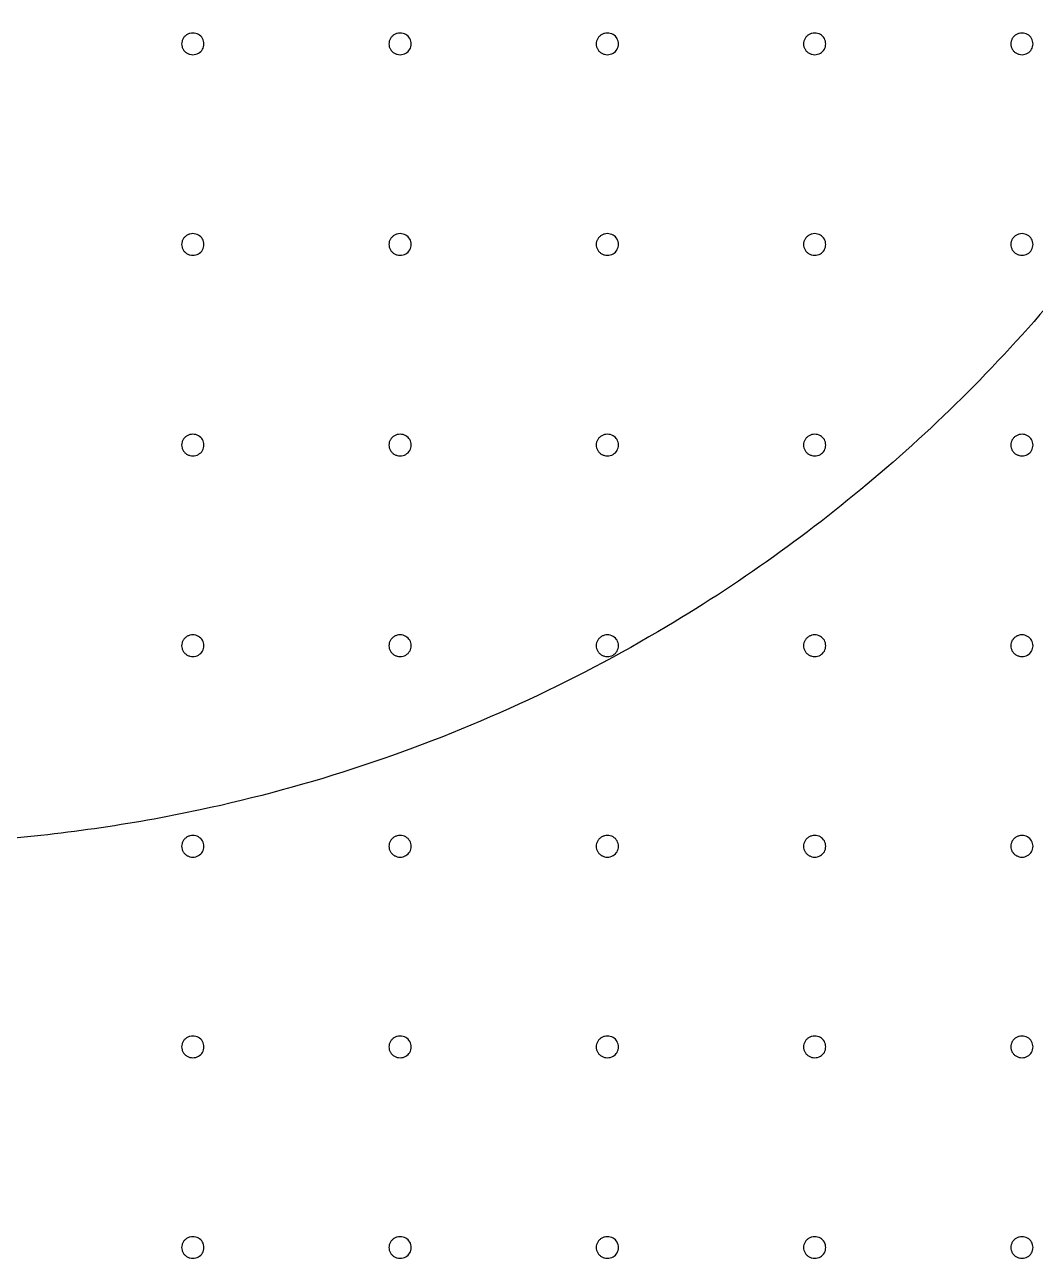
# Model space of a CAD drawing. Extents: x 0 to 210, y 0 to 204.
# Drawn here: x 108.78 to 134.92, y 171.75 to 203.64 of the extents above; entities that cross this region are included whole.
import ezdxf

# ---------------------------------------------------------------- set-up
doc = ezdxf.new("R2010")
doc.units = 0
doc.layers.add('Capa_1', color=7, linetype='CONTINUOUS')

msp = doc.modelspace()

# ---------------------------------------------------------------- linework, layer by layer
at = {"layer": 'Capa_1', "color": 7}
for p, q in [((113.421619, 203.145772), (113.421619, 203.145772)), ((118.782169, 203.145772), (118.782169, 203.145772)), ((124.142721, 203.145772), (124.142721, 203.145772)), ((129.503271, 203.145772), (129.503271, 203.145772)), ((134.863821, 203.145772), (134.863821, 203.145772)), ((113.421619, 197.958985), (113.421619, 197.958985)), ((118.782169, 197.958985), (118.782169, 197.958985)), ((124.142721, 197.958985), (124.142721, 197.958985)), ((129.503271, 197.958985), (129.503271, 197.958985)), ((134.863821, 197.958985), (134.863821, 197.958985)), ((113.421619, 192.772198), (113.421619, 192.772198)), ((118.782169, 192.772198), (118.782169, 192.772198)), ((124.142721, 192.772198), (124.142721, 192.772198)), ((129.503271, 192.772198), (129.503271, 192.772198)), ((134.863821, 192.772198), (134.863821, 192.772198)), ((113.421619, 187.585411), (113.421619, 187.585411)), ((118.782169, 187.585411), (118.782169, 187.585411)), ((124.142721, 187.585411), (124.142721, 187.585411)), ((129.503271, 187.585411), (129.503271, 187.585411)), ((134.863821, 187.585411), (134.863821, 187.585411)), ((113.421619, 182.398624), (113.421619, 182.398624)), ((118.782169, 182.398624), (118.782169, 182.398624)), ((124.142721, 182.398624), (124.142721, 182.398624)), ((129.503271, 182.398624), (129.503271, 182.398624)), ((134.863821, 182.398624), (134.863821, 182.398624)), ((113.421619, 177.211838), (113.421619, 177.211838)), ((118.782169, 177.211838), (118.782169, 177.211838)), ((124.142721, 177.211838), (124.142721, 177.211838)), ((129.503271, 177.211838), (129.503271, 177.211838)), ((134.863821, 177.211838), (134.863821, 177.211838)), ((113.421619, 172.025051), (113.421619, 172.025051)), ((118.782169, 172.025051), (118.782169, 172.025051)), ((124.142721, 172.025051), (124.142721, 172.025051)), ((129.503271, 172.025051), (129.503271, 172.025051)), ((134.863821, 172.025051), (134.863821, 172.025051))]:
    msp.add_line(p, q, dxfattribs=at)
for points, knots in [([(140.189481, 203.642065), (139.570744, 202.548113), (138.339965, 200.372046), (136.125327, 197.359859), (133.714665, 194.615142), (131.112445, 192.153497), (128.354792, 189.969594), (125.192452, 187.889808), (121.594968, 186.000016), (117.54841, 184.40738), (113.851261, 183.399613), (110.590991, 182.822848), (107.809744, 182.515443), (105.93922, 182.476308), (104.999897, 182.456656)], [0, 0, 0, 0, 3.767616, 7.494463, 11.191232, 14.714471, 18.225557, 21.730868, 26.055297, 30.39162, 34.752331, 37.525761, 40.318831, 43.136257, 43.136257, 43.136257, 43.136257]), ([(113.421619, 203.145772), (113.413553, 203.096338), (113.397547, 202.99824), (113.281912, 202.891787), (113.157599, 202.859508), (113.05698, 202.872438), (112.986535, 202.900581), (112.925937, 202.945441), (112.879382, 203.004047), (112.850065, 203.072369), (112.840025, 203.145772), (112.850065, 203.219174), (112.879383, 203.287496), (112.925937, 203.346101), (112.986536, 203.39096), (113.056981, 203.419103), (113.157599, 203.432033), (113.281912, 203.399754), (113.397546, 203.293302), (113.413553, 203.195205), (113.421619, 203.145772)], [0, 0, 0, 0, 0.146605, 0.290931, 0.441768, 0.517413, 0.592123, 0.666911, 0.741063, 0.814052, 0.887328, 0.960604, 1.033593, 1.107744, 1.182532, 1.257241, 1.332887, 1.483723, 1.628047, 1.774652, 1.774652, 1.774652, 1.774652]), ([(118.782169, 203.145772), (118.774103, 203.096338), (118.758097, 202.99824), (118.642462, 202.891787), (118.518149, 202.859508), (118.41753, 202.872438), (118.347085, 202.900581), (118.286486, 202.945441), (118.239932, 203.004047), (118.210614, 203.072369), (118.200575, 203.145772), (118.210615, 203.219174), (118.239933, 203.287496), (118.286487, 203.346101), (118.347086, 203.39096), (118.417531, 203.419103), (118.518149, 203.432033), (118.642461, 203.399754), (118.758096, 203.293302), (118.774103, 203.195205), (118.782169, 203.145772)], [0, 0, 0, 0, 0.146605, 0.290931, 0.441768, 0.517413, 0.592123, 0.666911, 0.741063, 0.814052, 0.887328, 0.960604, 1.033593, 1.107744, 1.182532, 1.257241, 1.332887, 1.483723, 1.628047, 1.774652, 1.774652, 1.774652, 1.774652]), ([(124.142721, 203.145772), (124.134655, 203.096338), (124.118649, 202.99824), (124.003014, 202.891787), (123.878702, 202.859508), (123.778083, 202.872438), (123.707638, 202.900581), (123.647039, 202.945441), (123.600484, 203.004047), (123.571167, 203.072369), (123.561127, 203.145772), (123.571167, 203.219174), (123.600485, 203.287496), (123.64704, 203.346101), (123.707638, 203.39096), (123.778083, 203.419103), (123.878701, 203.432033), (124.003014, 203.399754), (124.118648, 203.293302), (124.134655, 203.195205), (124.142721, 203.145772)], [0, 0, 0, 0, 0.146605, 0.290931, 0.441768, 0.517413, 0.592123, 0.666911, 0.741063, 0.814052, 0.887328, 0.960604, 1.033593, 1.107744, 1.182532, 1.257241, 1.332887, 1.483723, 1.628047, 1.774652, 1.774652, 1.774652, 1.774652]), ([(129.503271, 203.145772), (129.495205, 203.096338), (129.479199, 202.99824), (129.363564, 202.891787), (129.239251, 202.859508), (129.138632, 202.872438), (129.068187, 202.900581), (129.007588, 202.945441), (128.961034, 203.004047), (128.931717, 203.072369), (128.921677, 203.145772), (128.931717, 203.219174), (128.961035, 203.287496), (129.007589, 203.346101), (129.068188, 203.39096), (129.138633, 203.419103), (129.239251, 203.432033), (129.363563, 203.399754), (129.479198, 203.293302), (129.495205, 203.195205), (129.503271, 203.145772)], [0, 0, 0, 0, 0.146605, 0.290931, 0.441768, 0.517413, 0.592123, 0.666911, 0.741063, 0.814052, 0.887328, 0.960604, 1.033593, 1.107744, 1.182532, 1.257241, 1.332887, 1.483723, 1.628047, 1.774652, 1.774652, 1.774652, 1.774652]), ([(134.863821, 203.145772), (134.855755, 203.096338), (134.839748, 202.99824), (134.724114, 202.891787), (134.599801, 202.859508), (134.499182, 202.872438), (134.428737, 202.900581), (134.368138, 202.945441), (134.321584, 203.004047), (134.292266, 203.072369), (134.282227, 203.145772), (134.292267, 203.219174), (134.321585, 203.287496), (134.368139, 203.346101), (134.428738, 203.39096), (134.499183, 203.419103), (134.599801, 203.432033), (134.724113, 203.399754), (134.839747, 203.293302), (134.855754, 203.195205), (134.863821, 203.145772)], [0, 0, 0, 0, 0.146605, 0.290931, 0.441768, 0.517413, 0.592123, 0.666911, 0.741063, 0.814052, 0.887328, 0.960604, 1.033593, 1.107744, 1.182532, 1.257241, 1.332887, 1.483723, 1.628047, 1.774652, 1.774652, 1.774652, 1.774652]), ([(113.421619, 197.958985), (113.413553, 197.909551), (113.397547, 197.811453), (113.281912, 197.705), (113.157599, 197.672721), (113.05698, 197.685651), (112.986535, 197.713795), (112.925937, 197.758654), (112.879382, 197.81726), (112.850065, 197.885582), (112.840025, 197.958985), (112.850065, 198.032387), (112.879383, 198.100709), (112.925937, 198.159314), (112.986536, 198.204173), (113.056981, 198.232316), (113.157599, 198.245246), (113.281912, 198.212967), (113.397546, 198.106515), (113.413553, 198.008418), (113.421619, 197.958985)], [0, 0, 0, 0, 0.146605, 0.290931, 0.441768, 0.517413, 0.592123, 0.666911, 0.741063, 0.814052, 0.887328, 0.960604, 1.033593, 1.107744, 1.182532, 1.257241, 1.332887, 1.483723, 1.628047, 1.774652, 1.774652, 1.774652, 1.774652]), ([(118.782169, 197.958985), (118.774103, 197.909551), (118.758097, 197.811453), (118.642462, 197.705), (118.518149, 197.672721), (118.41753, 197.685651), (118.347085, 197.713795), (118.286486, 197.758654), (118.239932, 197.81726), (118.210614, 197.885582), (118.200575, 197.958985), (118.210615, 198.032387), (118.239933, 198.100709), (118.286487, 198.159314), (118.347086, 198.204173), (118.417531, 198.232316), (118.518149, 198.245246), (118.642461, 198.212967), (118.758096, 198.106515), (118.774103, 198.008418), (118.782169, 197.958985)], [0, 0, 0, 0, 0.146605, 0.290931, 0.441768, 0.517413, 0.592123, 0.666911, 0.741063, 0.814052, 0.887328, 0.960604, 1.033593, 1.107744, 1.182532, 1.257241, 1.332887, 1.483723, 1.628047, 1.774652, 1.774652, 1.774652, 1.774652]), ([(124.142721, 197.958985), (124.134655, 197.909551), (124.118649, 197.811453), (124.003014, 197.705), (123.878702, 197.672721), (123.778083, 197.685651), (123.707638, 197.713795), (123.647039, 197.758654), (123.600484, 197.81726), (123.571167, 197.885582), (123.561127, 197.958985), (123.571167, 198.032387), (123.600485, 198.100709), (123.64704, 198.159314), (123.707638, 198.204173), (123.778083, 198.232316), (123.878701, 198.245246), (124.003014, 198.212967), (124.118648, 198.106515), (124.134655, 198.008418), (124.142721, 197.958985)], [0, 0, 0, 0, 0.146605, 0.290931, 0.441768, 0.517413, 0.592123, 0.666911, 0.741063, 0.814052, 0.887328, 0.960604, 1.033593, 1.107744, 1.182532, 1.257241, 1.332887, 1.483723, 1.628047, 1.774652, 1.774652, 1.774652, 1.774652]), ([(129.503271, 197.958985), (129.495205, 197.909551), (129.479199, 197.811453), (129.363564, 197.705), (129.239251, 197.672721), (129.138632, 197.685651), (129.068187, 197.713795), (129.007588, 197.758654), (128.961034, 197.81726), (128.931717, 197.885582), (128.921677, 197.958985), (128.931717, 198.032387), (128.961035, 198.100709), (129.007589, 198.159314), (129.068188, 198.204173), (129.138633, 198.232316), (129.239251, 198.245246), (129.363563, 198.212967), (129.479198, 198.106515), (129.495205, 198.008418), (129.503271, 197.958985)], [0, 0, 0, 0, 0.146605, 0.290931, 0.441768, 0.517413, 0.592123, 0.666911, 0.741063, 0.814052, 0.887328, 0.960604, 1.033593, 1.107744, 1.182532, 1.257241, 1.332887, 1.483723, 1.628047, 1.774652, 1.774652, 1.774652, 1.774652]), ([(134.863821, 197.958985), (134.855755, 197.909551), (134.839748, 197.811453), (134.724114, 197.705), (134.599801, 197.672721), (134.499182, 197.685651), (134.428737, 197.713795), (134.368138, 197.758654), (134.321584, 197.81726), (134.292266, 197.885582), (134.282227, 197.958985), (134.292267, 198.032387), (134.321585, 198.100709), (134.368139, 198.159314), (134.428738, 198.204173), (134.499183, 198.232316), (134.599801, 198.245246), (134.724113, 198.212967), (134.839747, 198.106515), (134.855754, 198.008418), (134.863821, 197.958985)], [0, 0, 0, 0, 0.146605, 0.290931, 0.441768, 0.517413, 0.592123, 0.666911, 0.741063, 0.814052, 0.887328, 0.960604, 1.033593, 1.107744, 1.182532, 1.257241, 1.332887, 1.483723, 1.628047, 1.774652, 1.774652, 1.774652, 1.774652]), ([(113.421619, 192.772198), (113.413553, 192.722764), (113.397547, 192.624666), (113.281912, 192.518213), (113.157599, 192.485934), (113.05698, 192.498864), (112.986535, 192.527007), (112.925937, 192.571867), (112.879382, 192.630473), (112.850065, 192.698795), (112.840025, 192.772198), (112.850065, 192.8456), (112.879383, 192.913922), (112.925937, 192.972527), (112.986536, 193.017386), (113.056981, 193.045529), (113.157599, 193.058459), (113.281912, 193.02618), (113.397546, 192.919728), (113.413553, 192.821631), (113.421619, 192.772198)], [0, 0, 0, 0, 0.146605, 0.290931, 0.441768, 0.517413, 0.592123, 0.666911, 0.741063, 0.814052, 0.887328, 0.960604, 1.033593, 1.107744, 1.182532, 1.257241, 1.332887, 1.483723, 1.628047, 1.774652, 1.774652, 1.774652, 1.774652]), ([(118.782169, 192.772198), (118.774103, 192.722764), (118.758097, 192.624666), (118.642462, 192.518213), (118.518149, 192.485934), (118.41753, 192.498864), (118.347085, 192.527007), (118.286486, 192.571867), (118.239932, 192.630473), (118.210614, 192.698795), (118.200575, 192.772198), (118.210615, 192.8456), (118.239933, 192.913922), (118.286487, 192.972527), (118.347086, 193.017386), (118.417531, 193.045529), (118.518149, 193.058459), (118.642461, 193.02618), (118.758096, 192.919728), (118.774103, 192.821631), (118.782169, 192.772198)], [0, 0, 0, 0, 0.146605, 0.290931, 0.441768, 0.517413, 0.592123, 0.666911, 0.741063, 0.814052, 0.887328, 0.960604, 1.033593, 1.107744, 1.182532, 1.257241, 1.332887, 1.483723, 1.628047, 1.774652, 1.774652, 1.774652, 1.774652]), ([(124.142721, 192.772198), (124.134655, 192.722764), (124.118649, 192.624666), (124.003014, 192.518213), (123.878702, 192.485934), (123.778083, 192.498864), (123.707638, 192.527007), (123.647039, 192.571867), (123.600484, 192.630473), (123.571167, 192.698795), (123.561127, 192.772198), (123.571167, 192.8456), (123.600485, 192.913922), (123.64704, 192.972527), (123.707638, 193.017386), (123.778083, 193.045529), (123.878701, 193.058459), (124.003014, 193.02618), (124.118648, 192.919728), (124.134655, 192.821631), (124.142721, 192.772198)], [0, 0, 0, 0, 0.146605, 0.290931, 0.441768, 0.517413, 0.592123, 0.666911, 0.741063, 0.814052, 0.887328, 0.960604, 1.033593, 1.107744, 1.182532, 1.257241, 1.332887, 1.483723, 1.628047, 1.774652, 1.774652, 1.774652, 1.774652]), ([(129.503271, 192.772198), (129.495205, 192.722764), (129.479199, 192.624666), (129.363564, 192.518213), (129.239251, 192.485934), (129.138632, 192.498864), (129.068187, 192.527007), (129.007588, 192.571867), (128.961034, 192.630473), (128.931717, 192.698795), (128.921677, 192.772198), (128.931717, 192.8456), (128.961035, 192.913922), (129.007589, 192.972527), (129.068188, 193.017386), (129.138633, 193.045529), (129.239251, 193.058459), (129.363563, 193.02618), (129.479198, 192.919728), (129.495205, 192.821631), (129.503271, 192.772198)], [0, 0, 0, 0, 0.146605, 0.290931, 0.441768, 0.517413, 0.592123, 0.666911, 0.741063, 0.814052, 0.887328, 0.960604, 1.033593, 1.107744, 1.182532, 1.257241, 1.332887, 1.483723, 1.628047, 1.774652, 1.774652, 1.774652, 1.774652]), ([(134.863821, 192.772198), (134.855755, 192.722764), (134.839748, 192.624666), (134.724114, 192.518213), (134.599801, 192.485934), (134.499182, 192.498864), (134.428737, 192.527007), (134.368138, 192.571867), (134.321584, 192.630473), (134.292266, 192.698795), (134.282227, 192.772198), (134.292267, 192.8456), (134.321585, 192.913922), (134.368139, 192.972527), (134.428738, 193.017386), (134.499183, 193.045529), (134.599801, 193.058459), (134.724113, 193.02618), (134.839747, 192.919728), (134.855754, 192.821631), (134.863821, 192.772198)], [0, 0, 0, 0, 0.146605, 0.290931, 0.441768, 0.517413, 0.592123, 0.666911, 0.741063, 0.814052, 0.887328, 0.960604, 1.033593, 1.107744, 1.182532, 1.257241, 1.332887, 1.483723, 1.628047, 1.774652, 1.774652, 1.774652, 1.774652]), ([(113.421619, 187.585411), (113.413553, 187.535978), (113.397547, 187.43788), (113.281912, 187.331427), (113.157599, 187.299147), (113.05698, 187.312077), (112.986535, 187.340221), (112.925937, 187.385081), (112.879382, 187.443686), (112.850065, 187.512008), (112.840025, 187.585411), (112.850065, 187.658813), (112.879383, 187.727135), (112.925937, 187.78574), (112.986536, 187.830599), (113.056981, 187.858742), (113.157599, 187.871673), (113.281912, 187.839393), (113.397546, 187.732941), (113.413553, 187.634844), (113.421619, 187.585411)], [0, 0, 0, 0, 0.146605, 0.290931, 0.441768, 0.517413, 0.592123, 0.666911, 0.741063, 0.814052, 0.887328, 0.960604, 1.033593, 1.107744, 1.182532, 1.257241, 1.332887, 1.483723, 1.628047, 1.774652, 1.774652, 1.774652, 1.774652]), ([(118.782169, 187.585411), (118.774103, 187.535978), (118.758097, 187.43788), (118.642462, 187.331427), (118.518149, 187.299147), (118.41753, 187.312077), (118.347085, 187.340221), (118.286486, 187.385081), (118.239932, 187.443686), (118.210614, 187.512008), (118.200575, 187.585411), (118.210615, 187.658813), (118.239933, 187.727135), (118.286487, 187.78574), (118.347086, 187.830599), (118.417531, 187.858742), (118.518149, 187.871673), (118.642461, 187.839393), (118.758096, 187.732941), (118.774103, 187.634844), (118.782169, 187.585411)], [0, 0, 0, 0, 0.146605, 0.290931, 0.441768, 0.517413, 0.592123, 0.666911, 0.741063, 0.814052, 0.887328, 0.960604, 1.033593, 1.107744, 1.182532, 1.257241, 1.332887, 1.483723, 1.628047, 1.774652, 1.774652, 1.774652, 1.774652]), ([(124.142721, 187.585411), (124.134655, 187.535978), (124.118649, 187.43788), (124.003014, 187.331427), (123.878702, 187.299147), (123.778083, 187.312077), (123.707638, 187.340221), (123.647039, 187.385081), (123.600484, 187.443686), (123.571167, 187.512008), (123.561127, 187.585411), (123.571167, 187.658813), (123.600485, 187.727135), (123.64704, 187.78574), (123.707638, 187.830599), (123.778083, 187.858742), (123.878701, 187.871673), (124.003014, 187.839393), (124.118648, 187.732941), (124.134655, 187.634844), (124.142721, 187.585411)], [0, 0, 0, 0, 0.146605, 0.290931, 0.441768, 0.517413, 0.592123, 0.666911, 0.741063, 0.814052, 0.887328, 0.960604, 1.033593, 1.107744, 1.182532, 1.257241, 1.332887, 1.483723, 1.628047, 1.774652, 1.774652, 1.774652, 1.774652]), ([(129.503271, 187.585411), (129.495205, 187.535978), (129.479199, 187.43788), (129.363564, 187.331427), (129.239251, 187.299147), (129.138632, 187.312077), (129.068187, 187.340221), (129.007588, 187.385081), (128.961034, 187.443686), (128.931717, 187.512008), (128.921677, 187.585411), (128.931717, 187.658813), (128.961035, 187.727135), (129.007589, 187.78574), (129.068188, 187.830599), (129.138633, 187.858742), (129.239251, 187.871673), (129.363563, 187.839393), (129.479198, 187.732941), (129.495205, 187.634844), (129.503271, 187.585411)], [0, 0, 0, 0, 0.146605, 0.290931, 0.441768, 0.517413, 0.592123, 0.666911, 0.741063, 0.814052, 0.887328, 0.960604, 1.033593, 1.107744, 1.182532, 1.257241, 1.332887, 1.483723, 1.628047, 1.774652, 1.774652, 1.774652, 1.774652]), ([(134.863821, 187.585411), (134.855755, 187.535978), (134.839748, 187.43788), (134.724114, 187.331427), (134.599801, 187.299147), (134.499182, 187.312077), (134.428737, 187.340221), (134.368138, 187.385081), (134.321584, 187.443686), (134.292266, 187.512008), (134.282227, 187.585411), (134.292267, 187.658813), (134.321585, 187.727135), (134.368139, 187.78574), (134.428738, 187.830599), (134.499183, 187.858742), (134.599801, 187.871673), (134.724113, 187.839393), (134.839747, 187.732941), (134.855754, 187.634844), (134.863821, 187.585411)], [0, 0, 0, 0, 0.146605, 0.290931, 0.441768, 0.517413, 0.592123, 0.666911, 0.741063, 0.814052, 0.887328, 0.960604, 1.033593, 1.107744, 1.182532, 1.257241, 1.332887, 1.483723, 1.628047, 1.774652, 1.774652, 1.774652, 1.774652]), ([(113.421619, 182.398624), (113.413553, 182.349191), (113.397547, 182.251093), (113.281912, 182.144639), (113.157599, 182.11236), (113.05698, 182.12529), (112.986535, 182.153434), (112.925937, 182.198294), (112.879382, 182.256899), (112.850065, 182.325221), (112.840025, 182.398624), (112.850065, 182.472026), (112.879383, 182.540348), (112.925937, 182.598953), (112.986536, 182.643812), (113.056981, 182.671955), (113.157599, 182.684886), (113.281912, 182.652606), (113.397546, 182.546154), (113.413553, 182.448057), (113.421619, 182.398624)], [0, 0, 0, 0, 0.146605, 0.290931, 0.441768, 0.517413, 0.592123, 0.666911, 0.741063, 0.814052, 0.887328, 0.960604, 1.033593, 1.107744, 1.182532, 1.257241, 1.332887, 1.483723, 1.628047, 1.774652, 1.774652, 1.774652, 1.774652]), ([(118.782169, 182.398624), (118.774103, 182.349191), (118.758097, 182.251093), (118.642462, 182.144639), (118.518149, 182.11236), (118.41753, 182.12529), (118.347085, 182.153434), (118.286486, 182.198294), (118.239932, 182.256899), (118.210614, 182.325221), (118.200575, 182.398624), (118.210615, 182.472026), (118.239933, 182.540348), (118.286487, 182.598953), (118.347086, 182.643812), (118.417531, 182.671955), (118.518149, 182.684886), (118.642461, 182.652606), (118.758096, 182.546154), (118.774103, 182.448057), (118.782169, 182.398624)], [0, 0, 0, 0, 0.146605, 0.290931, 0.441768, 0.517413, 0.592123, 0.666911, 0.741063, 0.814052, 0.887328, 0.960604, 1.033593, 1.107744, 1.182532, 1.257241, 1.332887, 1.483723, 1.628047, 1.774652, 1.774652, 1.774652, 1.774652]), ([(124.142721, 182.398624), (124.134655, 182.349191), (124.118649, 182.251093), (124.003014, 182.144639), (123.878702, 182.11236), (123.778083, 182.12529), (123.707638, 182.153434), (123.647039, 182.198294), (123.600484, 182.256899), (123.571167, 182.325221), (123.561127, 182.398624), (123.571167, 182.472026), (123.600485, 182.540348), (123.64704, 182.598953), (123.707638, 182.643812), (123.778083, 182.671955), (123.878701, 182.684886), (124.003014, 182.652606), (124.118648, 182.546154), (124.134655, 182.448057), (124.142721, 182.398624)], [0, 0, 0, 0, 0.146605, 0.290931, 0.441768, 0.517413, 0.592123, 0.666911, 0.741063, 0.814052, 0.887328, 0.960604, 1.033593, 1.107744, 1.182532, 1.257241, 1.332887, 1.483723, 1.628047, 1.774652, 1.774652, 1.774652, 1.774652]), ([(129.503271, 182.398624), (129.495205, 182.349191), (129.479199, 182.251093), (129.363564, 182.144639), (129.239251, 182.11236), (129.138632, 182.12529), (129.068187, 182.153434), (129.007588, 182.198294), (128.961034, 182.256899), (128.931717, 182.325221), (128.921677, 182.398624), (128.931717, 182.472026), (128.961035, 182.540348), (129.007589, 182.598953), (129.068188, 182.643812), (129.138633, 182.671955), (129.239251, 182.684886), (129.363563, 182.652606), (129.479198, 182.546154), (129.495205, 182.448057), (129.503271, 182.398624)], [0, 0, 0, 0, 0.146605, 0.290931, 0.441768, 0.517413, 0.592123, 0.666911, 0.741063, 0.814052, 0.887328, 0.960604, 1.033593, 1.107744, 1.182532, 1.257241, 1.332887, 1.483723, 1.628047, 1.774652, 1.774652, 1.774652, 1.774652]), ([(134.863821, 182.398624), (134.855755, 182.349191), (134.839748, 182.251093), (134.724114, 182.144639), (134.599801, 182.11236), (134.499182, 182.12529), (134.428737, 182.153434), (134.368138, 182.198294), (134.321584, 182.256899), (134.292266, 182.325221), (134.282227, 182.398624), (134.292267, 182.472026), (134.321585, 182.540348), (134.368139, 182.598953), (134.428738, 182.643812), (134.499183, 182.671955), (134.599801, 182.684886), (134.724113, 182.652606), (134.839747, 182.546154), (134.855754, 182.448057), (134.863821, 182.398624)], [0, 0, 0, 0, 0.146605, 0.290931, 0.441768, 0.517413, 0.592123, 0.666911, 0.741063, 0.814052, 0.887328, 0.960604, 1.033593, 1.107744, 1.182532, 1.257241, 1.332887, 1.483723, 1.628047, 1.774652, 1.774652, 1.774652, 1.774652]), ([(113.421619, 177.211838), (113.413553, 177.162404), (113.397547, 177.064306), (113.281912, 176.957853), (113.157599, 176.925574), (113.05698, 176.938504), (112.986535, 176.966647), (112.925937, 177.011507), (112.879382, 177.070113), (112.850065, 177.138435), (112.840025, 177.211838), (112.850065, 177.28524), (112.879383, 177.353562), (112.925937, 177.412166), (112.986536, 177.457026), (113.056981, 177.485169), (113.157599, 177.498099), (113.281912, 177.46582), (113.397546, 177.359368), (113.413553, 177.261271), (113.421619, 177.211838)], [0, 0, 0, 0, 0.146605, 0.290931, 0.441768, 0.517413, 0.592123, 0.666911, 0.741063, 0.814052, 0.887328, 0.960604, 1.033593, 1.107744, 1.182532, 1.257241, 1.332887, 1.483723, 1.628047, 1.774652, 1.774652, 1.774652, 1.774652]), ([(118.782169, 177.211838), (118.774103, 177.162404), (118.758097, 177.064306), (118.642462, 176.957853), (118.518149, 176.925574), (118.41753, 176.938504), (118.347085, 176.966647), (118.286486, 177.011507), (118.239932, 177.070113), (118.210614, 177.138435), (118.200575, 177.211838), (118.210615, 177.28524), (118.239933, 177.353562), (118.286487, 177.412166), (118.347086, 177.457026), (118.417531, 177.485169), (118.518149, 177.498099), (118.642461, 177.46582), (118.758096, 177.359368), (118.774103, 177.261271), (118.782169, 177.211838)], [0, 0, 0, 0, 0.146605, 0.290931, 0.441768, 0.517413, 0.592123, 0.666911, 0.741063, 0.814052, 0.887328, 0.960604, 1.033593, 1.107744, 1.182532, 1.257241, 1.332887, 1.483723, 1.628047, 1.774652, 1.774652, 1.774652, 1.774652]), ([(124.142721, 177.211838), (124.134655, 177.162404), (124.118649, 177.064306), (124.003014, 176.957853), (123.878702, 176.925574), (123.778083, 176.938504), (123.707638, 176.966647), (123.647039, 177.011507), (123.600484, 177.070113), (123.571167, 177.138435), (123.561127, 177.211838), (123.571167, 177.28524), (123.600485, 177.353562), (123.64704, 177.412166), (123.707638, 177.457026), (123.778083, 177.485169), (123.878701, 177.498099), (124.003014, 177.46582), (124.118648, 177.359368), (124.134655, 177.261271), (124.142721, 177.211838)], [0, 0, 0, 0, 0.146605, 0.290931, 0.441768, 0.517413, 0.592123, 0.666911, 0.741063, 0.814052, 0.887328, 0.960604, 1.033593, 1.107744, 1.182532, 1.257241, 1.332887, 1.483723, 1.628047, 1.774652, 1.774652, 1.774652, 1.774652]), ([(129.503271, 177.211838), (129.495205, 177.162404), (129.479199, 177.064306), (129.363564, 176.957853), (129.239251, 176.925574), (129.138632, 176.938504), (129.068187, 176.966647), (129.007588, 177.011507), (128.961034, 177.070113), (128.931717, 177.138435), (128.921677, 177.211838), (128.931717, 177.28524), (128.961035, 177.353562), (129.007589, 177.412166), (129.068188, 177.457026), (129.138633, 177.485169), (129.239251, 177.498099), (129.363563, 177.46582), (129.479198, 177.359368), (129.495205, 177.261271), (129.503271, 177.211838)], [0, 0, 0, 0, 0.146605, 0.290931, 0.441768, 0.517413, 0.592123, 0.666911, 0.741063, 0.814052, 0.887328, 0.960604, 1.033593, 1.107744, 1.182532, 1.257241, 1.332887, 1.483723, 1.628047, 1.774652, 1.774652, 1.774652, 1.774652]), ([(134.863821, 177.211838), (134.855755, 177.162404), (134.839748, 177.064306), (134.724114, 176.957853), (134.599801, 176.925574), (134.499182, 176.938504), (134.428737, 176.966647), (134.368138, 177.011507), (134.321584, 177.070113), (134.292266, 177.138435), (134.282227, 177.211838), (134.292267, 177.28524), (134.321585, 177.353562), (134.368139, 177.412166), (134.428738, 177.457026), (134.499183, 177.485169), (134.599801, 177.498099), (134.724113, 177.46582), (134.839747, 177.359368), (134.855754, 177.261271), (134.863821, 177.211838)], [0, 0, 0, 0, 0.146605, 0.290931, 0.441768, 0.517413, 0.592123, 0.666911, 0.741063, 0.814052, 0.887328, 0.960604, 1.033593, 1.107744, 1.182532, 1.257241, 1.332887, 1.483723, 1.628047, 1.774652, 1.774652, 1.774652, 1.774652]), ([(113.421619, 172.025051), (113.413553, 171.975618), (113.397547, 171.87752), (113.281912, 171.771067), (113.157599, 171.738787), (113.05698, 171.751718), (112.986535, 171.779861), (112.925937, 171.824721), (112.879382, 171.883326), (112.850065, 171.951649), (112.840025, 172.025051), (112.850065, 172.098453), (112.879383, 172.166775), (112.925937, 172.22538), (112.986536, 172.27024), (113.056981, 172.298382), (113.157599, 172.311313), (113.281912, 172.279034), (113.397546, 172.172582), (113.413553, 172.074484), (113.421619, 172.025051)], [0, 0, 0, 0, 0.146605, 0.290931, 0.441768, 0.517413, 0.592123, 0.666911, 0.741063, 0.814052, 0.887328, 0.960604, 1.033593, 1.107744, 1.182532, 1.257241, 1.332887, 1.483723, 1.628047, 1.774652, 1.774652, 1.774652, 1.774652]), ([(118.782169, 172.025051), (118.774103, 171.975618), (118.758097, 171.87752), (118.642462, 171.771067), (118.518149, 171.738787), (118.41753, 171.751718), (118.347085, 171.779861), (118.286486, 171.824721), (118.239932, 171.883326), (118.210614, 171.951649), (118.200575, 172.025051), (118.210615, 172.098453), (118.239933, 172.166775), (118.286487, 172.22538), (118.347086, 172.27024), (118.417531, 172.298382), (118.518149, 172.311313), (118.642461, 172.279034), (118.758096, 172.172582), (118.774103, 172.074484), (118.782169, 172.025051)], [0, 0, 0, 0, 0.146605, 0.290931, 0.441768, 0.517413, 0.592123, 0.666911, 0.741063, 0.814052, 0.887328, 0.960604, 1.033593, 1.107744, 1.182532, 1.257241, 1.332887, 1.483723, 1.628047, 1.774652, 1.774652, 1.774652, 1.774652]), ([(124.142721, 172.025051), (124.134655, 171.975618), (124.118649, 171.87752), (124.003014, 171.771067), (123.878702, 171.738787), (123.778083, 171.751718), (123.707638, 171.779861), (123.647039, 171.824721), (123.600484, 171.883326), (123.571167, 171.951649), (123.561127, 172.025051), (123.571167, 172.098453), (123.600485, 172.166775), (123.64704, 172.22538), (123.707638, 172.27024), (123.778083, 172.298382), (123.878701, 172.311313), (124.003014, 172.279034), (124.118648, 172.172582), (124.134655, 172.074484), (124.142721, 172.025051)], [0, 0, 0, 0, 0.146605, 0.290931, 0.441768, 0.517413, 0.592123, 0.666911, 0.741063, 0.814052, 0.887328, 0.960604, 1.033593, 1.107744, 1.182532, 1.257241, 1.332887, 1.483723, 1.628047, 1.774652, 1.774652, 1.774652, 1.774652]), ([(129.503271, 172.025051), (129.495205, 171.975618), (129.479199, 171.87752), (129.363564, 171.771067), (129.239251, 171.738787), (129.138632, 171.751718), (129.068187, 171.779861), (129.007588, 171.824721), (128.961034, 171.883326), (128.931717, 171.951649), (128.921677, 172.025051), (128.931717, 172.098453), (128.961035, 172.166775), (129.007589, 172.22538), (129.068188, 172.27024), (129.138633, 172.298382), (129.239251, 172.311313), (129.363563, 172.279034), (129.479198, 172.172582), (129.495205, 172.074484), (129.503271, 172.025051)], [0, 0, 0, 0, 0.146605, 0.290931, 0.441768, 0.517413, 0.592123, 0.666911, 0.741063, 0.814052, 0.887328, 0.960604, 1.033593, 1.107744, 1.182532, 1.257241, 1.332887, 1.483723, 1.628047, 1.774652, 1.774652, 1.774652, 1.774652]), ([(134.863821, 172.025051), (134.855755, 171.975618), (134.839748, 171.87752), (134.724114, 171.771067), (134.599801, 171.738787), (134.499182, 171.751718), (134.428737, 171.779861), (134.368138, 171.824721), (134.321584, 171.883326), (134.292266, 171.951649), (134.282227, 172.025051), (134.292267, 172.098453), (134.321585, 172.166775), (134.368139, 172.22538), (134.428738, 172.27024), (134.499183, 172.298382), (134.599801, 172.311313), (134.724113, 172.279034), (134.839747, 172.172582), (134.855754, 172.074484), (134.863821, 172.025051)], [0, 0, 0, 0, 0.146605, 0.290931, 0.441768, 0.517413, 0.592123, 0.666911, 0.741063, 0.814052, 0.887328, 0.960604, 1.033593, 1.107744, 1.182532, 1.257241, 1.332887, 1.483723, 1.628047, 1.774652, 1.774652, 1.774652, 1.774652])]:
    msp.add_open_spline(points, degree=3, knots=knots, dxfattribs=at)

doc.saveas('drawing.dxf')
